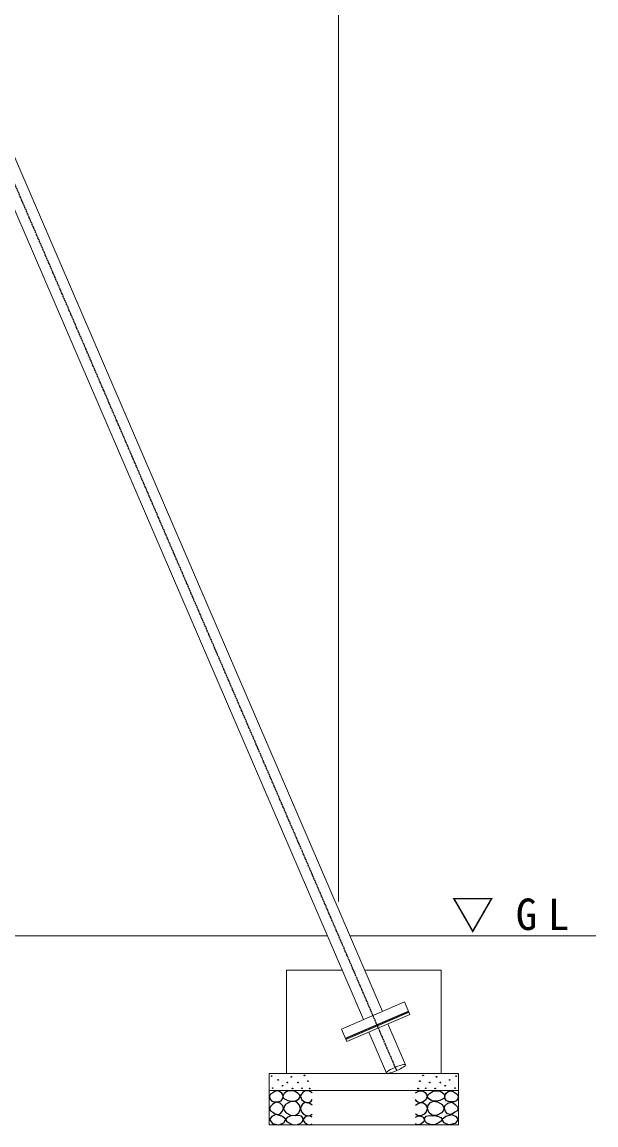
# Model space of a CAD drawing. Units: millimetres, scale not verified. Extents: x -35408 to 0, y -49934 to 13350.
# Drawn here: x -10594 to -8925, y 2350 to 5556 of the extents above; entities that cross this region are included whole.
import ezdxf

# ---------------------------------------------------------------- set-up
doc = ezdxf.new("R2010")
doc.units = ezdxf.units.MM
doc.linetypes.add('USER2', pattern=[6, 3, -1, 1, -1])
doc.layers.add('線', color=2, linetype='Continuous', lineweight=25)
doc.layers.add('補助', color=2, linetype='Continuous', lineweight=25)
doc.styles.add('ＭＳ ゴシック', font='')
doc.styles.get('ＭＳ ゴシック').set_extended_font_data('MS Gothic')

msp = doc.modelspace()

# ---------------------------------------------------------------- linework, layer by layer
at = {"layer": '線', "color": 20, "linetype": 'USER2'}
for q in [(-10750, 5397.8), (-9504.466, 2508.085)]:
    msp.add_line((-9506.545, 2512.909), q, dxfattribs=at)
at = {"layer": '線', "color": 7, "lineweight": 13}
for p, q in [((-9545.692, 2680.155), (-10672.242, 5293.821)), ((-9601.251, 2656.208), (-10727.801, 5269.874)), ((-9706.331, 2900), (-11843.669, 2900)), ((-8925, 2900), (-9640.45, 2900)), ((-9663.229, 2800), (-9825, 2800)), ((-9825, 2800), (-9825, 2500)), ((-9375, 2800), (-9597.348, 2800)), ((-9375, 2500), (-9375, 2800)), ((-9481.639, 2707.763), (-9665.304, 2628.599)), ((-9465.966, 2671.401), (-9481.639, 2707.763)), ((-9468.715, 2677.779), (-9652.381, 2598.615)), ((-9465.966, 2671.401), (-9649.631, 2592.237)), ((-9478.766, 2524.882), (-9530.019, 2643.792)), ((-9649.631, 2592.237), (-9665.304, 2628.599)), ((-9534.325, 2500.935), (-9585.578, 2619.845)), ((-9875, 2500), (-9875, 2350)), ((-9875, 2500), (-9325, 2500)), ((-9325, 2350), (-9325, 2500)), ((-9875, 2450), (-9325, 2450)), ((-9875, 2350), (-9325, 2350))]:
    msp.add_line(p, q, dxfattribs=at)
at = {"layer": '線'}
msp.add_line((-9469.759, 2680.202), (-9653.425, 2601.037), dxfattribs=at)
at = {"layer": '線', "color": 7, "lineweight": 13}
for start_param, end_param in [(3.14159265, 6.28318531), (6.28318531, 9.42477796)]:
    msp.add_ellipse((-9506.545, 2512.909), major_axis=(-27.779, -11.974), ratio=0.173648, start_param=start_param, end_param=end_param, dxfattribs=at)
at = {"layer": '補助', "lineweight": 13}
msp.add_line((-9673.391, 3000), (-9673.391, 6018.8), dxfattribs=at)
at = {"layer": '補助'}
for points in [[(-9852.551, 2449.402), (-9859.014, 2446.862), (-9865.225, 2443.382), (-9871.083, 2439.344), (-9874.731, 2433.877), (-9873.719, 2426.294), (-9868.711, 2419.935), (-9861.845, 2417.345), (-9854.136, 2417.084), (-9846.523, 2417.688), (-9840.194, 2420.252), (-9836.442, 2425.538), (-9835.125, 2431.976), (-9835.973, 2437.181), (-9838.927, 2442.115), (-9845.087, 2446.942)], [(-9813.127, 2449.493), (-9818.032, 2448.876), (-9823.669, 2446.79), (-9831.64, 2441.002), (-9835.292, 2434.086), (-9834.417, 2430.124), (-9830.696, 2425.707), (-9821.205, 2420.934), (-9811.235, 2419.49), (-9803.885, 2419.318), (-9796.369, 2420.842), (-9788.77, 2425.456), (-9785.016, 2431.653), (-9785.986, 2436.306), (-9790.693, 2441.654), (-9801.361, 2447.861)], [(-9386.873, 2449.493), (-9381.968, 2448.876), (-9376.331, 2446.79), (-9368.36, 2441.002), (-9364.708, 2434.086), (-9365.583, 2430.124), (-9369.304, 2425.707), (-9378.795, 2420.934), (-9388.765, 2419.49), (-9396.115, 2419.318), (-9403.631, 2420.842), (-9411.23, 2425.456), (-9414.984, 2431.653), (-9414.014, 2436.306), (-9409.307, 2441.654), (-9398.639, 2447.861)], [(-9347.449, 2449.402), (-9340.986, 2446.862), (-9334.775, 2443.382), (-9328.917, 2439.344), (-9325.269, 2433.877), (-9326.281, 2426.294), (-9331.289, 2419.935), (-9338.155, 2417.345), (-9345.864, 2417.084), (-9353.477, 2417.688), (-9359.806, 2420.252), (-9363.558, 2425.538), (-9364.875, 2431.976), (-9364.027, 2437.181), (-9361.073, 2442.115), (-9354.913, 2446.942)], [(-9855.086, 2416.45), (-9860.415, 2413.657), (-9865.859, 2409.479), (-9872.308, 2402.659), (-9874.731, 2395.855), (-9871.103, 2391.027), (-9864.592, 2386.666), (-9857.954, 2382.379), (-9851.284, 2380.329), (-9843.64, 2382.776), (-9837.343, 2389.201), (-9834.236, 2397.478), (-9835.759, 2405.994), (-9843.917, 2413.245)], [(-9825.831, 2385.163), (-9813.242, 2378.307), (-9799.883, 2377.324), (-9789.599, 2384.778), (-9784.747, 2396.515), (-9787.027, 2407.293), (-9793.936, 2415.436), (-9802.761, 2418.869), (-9813.938, 2417.598), (-9827.692, 2409.543), (-9833.669, 2398.678), (-9831.034, 2391.484)], [(-9374.169, 2385.163), (-9386.758, 2378.307), (-9400.117, 2377.324), (-9410.401, 2384.778), (-9415.253, 2396.515), (-9412.973, 2407.293), (-9406.064, 2415.436), (-9397.239, 2418.869), (-9386.062, 2417.598), (-9372.308, 2409.543), (-9366.331, 2398.678), (-9368.966, 2391.484)], [(-9344.914, 2416.45), (-9339.585, 2413.657), (-9334.141, 2409.479), (-9327.692, 2402.659), (-9325.269, 2395.855), (-9328.897, 2391.027), (-9335.408, 2386.666), (-9342.046, 2382.379), (-9348.716, 2380.329), (-9356.36, 2382.776), (-9362.657, 2389.201), (-9365.764, 2397.478), (-9364.241, 2405.994), (-9356.083, 2413.245)], [(-9855.905, 2380.517), (-9867.225, 2374.498), (-9874.036, 2365.683), (-9865.549, 2354.413), (-9847.114, 2350.299), (-9832.761, 2356.41), (-9827.335, 2366.782), (-9838.117, 2375.89)], [(-9798.802, 2376.373), (-9806.337, 2376.999), (-9814.479, 2375.562), (-9823.406, 2371.504), (-9827.723, 2366.102), (-9825.037, 2361.419), (-9819.074, 2356.912), (-9812.595, 2353.068), (-9805.289, 2350.695), (-9793.44, 2350.928), (-9783.124, 2355.02), (-9778.421, 2359.827), (-9776.367, 2365.561), (-9777.427, 2370.709), (-9781.503, 2375.292), (-9789.901, 2377.832)], [(-9401.198, 2376.373), (-9393.663, 2376.999), (-9385.521, 2375.562), (-9376.594, 2371.504), (-9372.277, 2366.102), (-9374.963, 2361.419), (-9380.926, 2356.912), (-9387.405, 2353.068), (-9394.711, 2350.695), (-9406.56, 2350.928), (-9416.876, 2355.02), (-9421.579, 2359.827), (-9423.633, 2365.561), (-9422.573, 2370.709), (-9418.497, 2375.292), (-9410.099, 2377.832)], [(-9344.095, 2380.517), (-9332.775, 2374.498), (-9325.964, 2365.683), (-9334.451, 2354.413), (-9352.886, 2350.299), (-9367.239, 2356.41), (-9372.665, 2366.782), (-9361.883, 2375.89)]]:
    msp.add_lwpolyline(points, close=True, dxfattribs=at)
for points in [[(-9750, 2443.299), (-9758.427, 2448.154), (-9767.11, 2449.636), (-9772.73, 2447.948), (-9777.883, 2444.249), (-9782.355, 2438.941), (-9784.22, 2432.209), (-9780.552, 2423.439), (-9772.496, 2417), (-9764.197, 2414.621), (-9756.971, 2415.733), (-9752.921, 2419.109), (-9750, 2423.654)], [(-9450, 2443.299), (-9441.573, 2448.154), (-9432.89, 2449.636), (-9427.271, 2447.948), (-9422.117, 2444.249), (-9417.645, 2438.941), (-9415.78, 2432.209), (-9419.448, 2423.439), (-9427.504, 2417), (-9435.803, 2414.621), (-9443.029, 2415.733), (-9447.079, 2419.109), (-9450, 2423.654)], [(-9750.317, 2407.178), (-9757.457, 2412.64), (-9765.526, 2415.099), (-9772.231, 2413.875), (-9778.199, 2410.03), (-9782.592, 2404.249), (-9784.22, 2397.039), (-9781.556, 2388.431), (-9775.348, 2381.513), (-9767.709, 2377.642), (-9760.139, 2376.761), (-9754.985, 2378.2), (-9750.317, 2380.88)], [(-9449.683, 2407.178), (-9442.543, 2412.64), (-9434.474, 2415.099), (-9427.769, 2413.875), (-9421.801, 2410.03), (-9417.408, 2404.249), (-9415.78, 2397.039), (-9418.444, 2388.431), (-9424.652, 2381.513), (-9432.291, 2377.642), (-9439.861, 2376.761), (-9445.015, 2378.2), (-9449.683, 2380.88)], [(-9750, 2372.642), (-9756.018, 2375.96), (-9763.308, 2376.761), (-9772.024, 2372.427), (-9776.298, 2365.671), (-9775.686, 2362.001), (-9772.813, 2357.75), (-9765.651, 2352.278), (-9758.238, 2350.462), (-9753.942, 2351.514), (-9750, 2353.631)], [(-9450, 2372.642), (-9443.982, 2375.96), (-9436.693, 2376.761), (-9427.976, 2372.427), (-9423.702, 2365.671), (-9424.314, 2362.001), (-9427.187, 2357.75), (-9434.349, 2352.278), (-9441.762, 2350.462), (-9446.058, 2351.514), (-9450, 2353.631)]]:
    msp.add_lwpolyline(points, dxfattribs=at)
for centre in [(-9868.394, 2492.177), (-9849.383, 2480.77), (-9822.451, 2473.483), (-9811.044, 2489.959), (-9791.504, 2473.549), (-9772.583, 2494.091), (-9762.582, 2477.063), (-9437.418, 2477.063), (-9427.417, 2494.091), (-9408.496, 2473.549), (-9388.956, 2489.959), (-9377.549, 2473.483), (-9350.617, 2480.77), (-9331.606, 2492.177), (-9865.225, 2457.323), (-9836.392, 2463.977), (-9807.559, 2456.373), (-9779.881, 2456.521), (-9757.717, 2455.98), (-9442.283, 2455.98), (-9420.119, 2456.521), (-9392.441, 2456.373), (-9363.608, 2463.977), (-9334.775, 2457.323)]:
    msp.add_circle(centre, 1, dxfattribs=at)

# ---------------------------------------------------------------- texts
at = {"layer": '補助', "insert": (-9345.833, 2908.333), "char_height": 91.64, "attachment_point": 7, "style": 'ＭＳ ゴシック'}
msp.add_mtext('\\T1.5;▽GL', dxfattribs=at)

doc.saveas('drawing.dxf')
